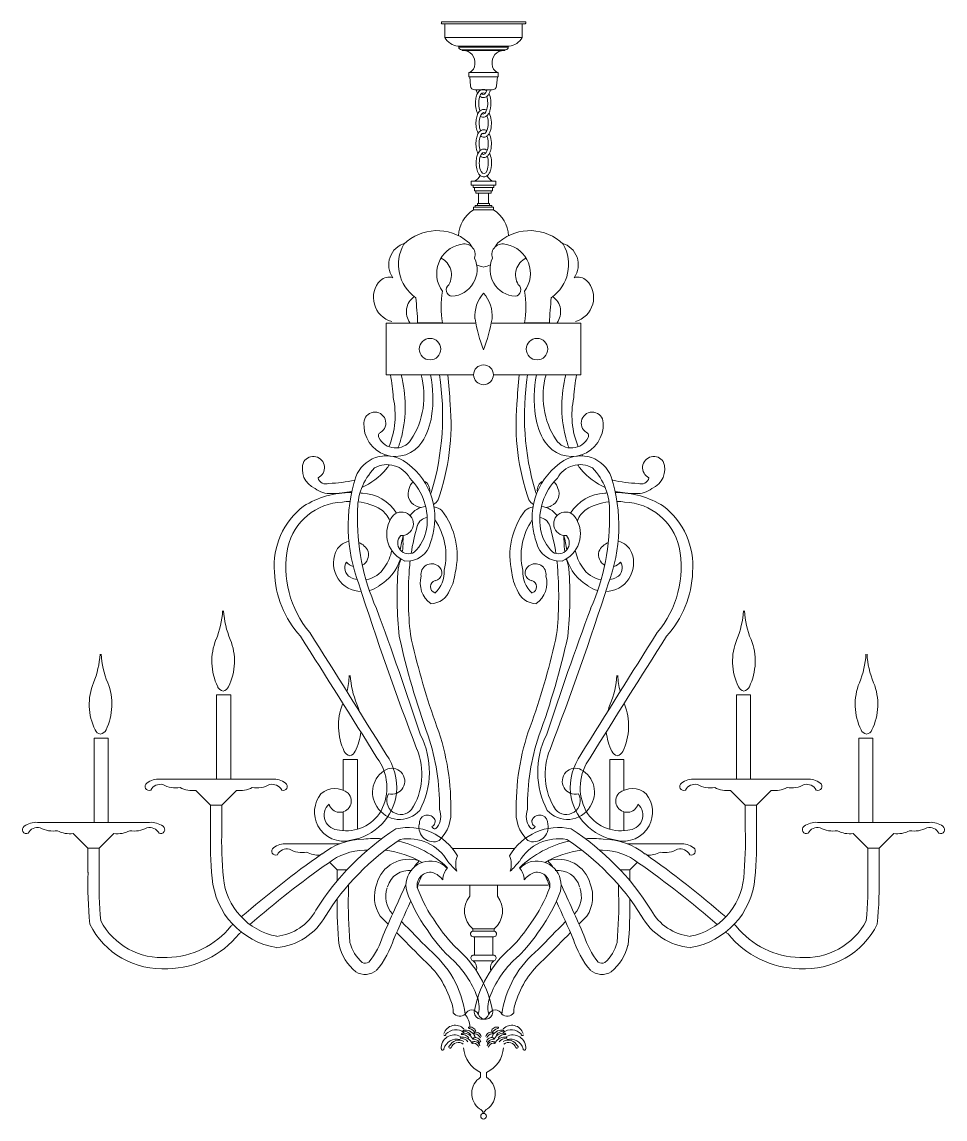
# Model space of a CAD drawing. Header units: millimetres. Extents: x -7623 to 1021, y -3585 to 1235.
# Drawn here: x -7623 to -5980, y -799 to 1153 of the extents above; entities that cross this region are included whole.
import ezdxf

# ---------------------------------------------------------------- set-up
doc = ezdxf.new("R2010")
doc.units = ezdxf.units.MM
doc.layers.add('Lighting', color=253, linetype='Continuous', lineweight=13)

# ---------------------------------------------------------------- blocks, each defined once
blk = doc.blocks.new('MahzenAvize')
at = {"color": 0}
for p, q in [((0, 0), (-7.51, 0)), ((0, 0), (7.51, 0)), ((-7.51, 0), (-7.51, -0.2)), ((0, -0.32), (-7.4, -0.32)), ((-6.89, -0.32), (-6.89, -2.77)), ((0, -0.32), (7.4, -0.32)), ((6.89, -0.32), (6.89, -2.77)), ((7.51, 0), (7.51, -0.2)), ((0, -2.77), (-6.89, -2.77)), ((0, -2.77), (6.89, -2.77)), ((0, -4.32), (-4.56, -4.32)), ((0, -4.48), (-4.4, -4.48)), ((0, -4.94), (-3.94, -4.94)), ((0, -5.1), (-3.78, -5.1)), ((0, -4.32), (4.56, -4.32)), ((0, -4.48), (4.4, -4.48)), ((0, -4.94), (3.94, -4.94)), ((0, -5.1), (3.78, -5.1)), ((0, -8.99), (-2.61, -8.99)), ((-2.61, -8.99), (-2.61, -9.77)), ((0, -8.99), (2.61, -8.99)), ((2.61, -8.99), (2.61, -9.77)), ((0, -9.77), (-2.61, -9.77)), ((-2.46, -9.77), (-2.32, -11.39)), ((0, -9.77), (2.61, -9.77)), ((2.46, -9.77), (2.32, -11.39)), ((0, -12.1), (-1.54, -12.1)), ((0, -12.1), (1.54, -12.1)), ((-2.19, -29.08), (2.18, -29.08)), ((-1.83, -29.08), (-1.83, -29.46)), ((1.61, -28.36), (-1.59, -28.36)), ((-1.83, -29.46), (1.61, -29.46)), ((-1.62, -29.46), (-1.62, -30.08)), ((-1.62, -30.08), (1.38, -30.08)), ((-1.38, -30.08), (-1.38, -30.45)), ((-1.38, -30.45), (1.38, -30.45)), ((-0.9, -30.45), (-0.9, -32.33)), ((0.9, -30.45), (0.9, -32.33)), ((-1.47, -32.98), (-1.77, -32.98)), ((-1.77, -32.98), (-1.77, -33.46)), ((-1.08, -32.65), (-1.47, -32.65)), ((-1.47, -32.65), (-1.47, -32.98)), ((-1.47, -32.98), (1.77, -32.98)), ((-0.9, -32.33), (-1.08, -32.33)), ((-1.08, -32.33), (-1.08, -32.65)), ((-1.08, -32.33), (1.08, -32.33)), ((-1.08, -32.65), (1.47, -32.65)), ((1.08, -32.33), (1.08, -32.65)), ((1.47, -32.65), (1.47, -32.98)), ((1.77, -32.98), (1.77, -33.46)), ((1.77, -33.46), (-1.77, -33.46)), ((-17.3, -53.59), (-17.3, -62.8)), ((-17.3, -53.59), (-1.38, -53.59)), ((-11.73, -53.56), (-7.3, -53.56)), ((17.3, -53.59), (1.38, -53.59)), ((11.73, -53.56), (7.3, -53.56)), ((17.3, -53.59), (17.3, -62.8)), ((-17.3, -62.8), (-1.76, -62.8)), ((17.3, -62.8), (1.76, -62.8)), ((-45, -119.77), (-47.5, -119.77)), ((-47.5, -119.77), (-47.5, -134.77)), ((-45, -119.77), (-45, -134.77)), ((45, -119.77), (47.5, -119.77)), ((45, -119.77), (45, -134.77)), ((47.5, -119.77), (47.5, -134.77)), ((-66.82, -127.45), (-69.32, -127.45)), ((-69.32, -127.45), (-69.32, -142.45)), ((-66.82, -127.45), (-66.82, -142.45)), ((66.82, -127.45), (69.32, -127.45)), ((66.82, -127.45), (66.82, -142.45)), ((69.32, -127.45), (69.32, -142.45)), ((-22.46, -131.28), (-24.96, -131.28)), ((-24.96, -131.28), (-24.96, -136.74)), ((-22.46, -131.28), (-22.46, -143.67)), ((22.46, -131.28), (24.96, -131.28)), ((22.46, -131.28), (22.46, -143.67)), ((24.96, -131.28), (24.96, -136.74)), ((-37.63, -134.77), (-57.54, -134.77)), ((37.63, -134.77), (57.54, -134.77)), ((-48.58, -139.39), (-51.21, -136.77)), ((-46.58, -139.39), (-43.96, -136.77)), ((46.58, -139.39), (43.96, -136.77)), ((48.58, -139.39), (51.21, -136.77)), ((-48.58, -143.72), (-48.58, -139.39)), ((-46.58, -139.39), (-48.58, -139.39)), ((-46.58, -143.72), (-46.58, -139.39)), ((-7.83, -139.93), (-7.82, -140.18)), ((7.83, -139.93), (7.82, -140.18)), ((46.58, -143.72), (46.58, -139.39)), ((46.58, -139.39), (48.58, -139.39)), ((48.58, -143.72), (48.58, -139.39)), ((-59.45, -142.45), (-79.37, -142.45)), ((-24.96, -140.58), (-24.96, -143.92)), ((24.96, -140.58), (24.96, -143.92)), ((59.45, -142.45), (79.37, -142.45)), ((-70.41, -147.07), (-73.03, -144.45)), ((-68.41, -147.07), (-65.79, -144.45)), ((68.41, -147.07), (65.79, -144.45)), ((70.41, -147.07), (73.03, -144.45)), ((-25.65, -146.28), (-35.01, -146.28)), ((25.65, -146.28), (35.01, -146.28)), ((-70.41, -151.39), (-70.41, -147.07)), ((-68.41, -147.07), (-70.41, -147.07)), ((-68.41, -151.39), (-68.41, -147.07)), ((-5.53, -147.1), (0, -147.1)), ((5.53, -147.1), (0, -147.1)), ((68.41, -151.39), (68.41, -147.07)), ((68.41, -147.07), (70.41, -147.07)), ((70.41, -151.39), (70.41, -147.07)), ((-26.05, -150.9), (-27.41, -149.54)), ((26.05, -150.9), (27.41, -149.54)), ((-26.05, -152.84), (-26.05, -150.9)), ((-24.33, -150.9), (-26.05, -150.9)), ((24.33, -150.9), (26.05, -150.9)), ((26.05, -152.84), (26.05, -150.9)), ((-24.05, -155.22), (-24.05, -153.57)), ((-11.42, -153.64), (0, -153.64)), ((-2.46, -155.59), (-2.46, -153.64)), ((11.42, -153.64), (0, -153.64)), ((2.46, -155.59), (2.46, -153.64)), ((24.05, -155.22), (24.05, -153.57)), ((1.89, -161.42), (-1.89, -161.42)), ((-1.89, -161.84), (-1.89, -161.42)), ((-1.89, -161.84), (1.89, -161.84)), ((1.89, -161.84), (1.89, -161.42)), ((-1.83, -162.82), (1.83, -162.82)), ((-1.63, -166.11), (-1.63, -162.82)), ((1.63, -166.11), (1.63, -162.82)), ((1.84, -167.1), (-1.84, -167.1)), ((-1.63, -166.11), (1.63, -166.11)), ((-0.52, -187.83), (-0.52, -186.96)), ((0.52, -187.83), (0.52, -186.96))]:
    blk.add_line(p, q, dxfattribs=at)
for points in [[(-1.59, -28.36), (-2.19, -28.36), (-2.19, -29.08)], [(1.83, -29.08), (1.83, -29.46), (1.61, -29.46), (1.61, -30.08), (1.38, -30.08), (1.38, -30.45)], [(1.61, -28.36), (2.2, -28.36), (2.2, -29.08)]]:
    blk.add_lwpolyline(points, dxfattribs=at)
for centre, radius in [((-9.52, -58.23), 1.91), ((9.52, -58.23), 1.91), ((0, -62.8), 1.76), ((0, -194.75), 0.501)]:
    blk.add_circle(centre, radius, dxfattribs=at)
for centre, radius, start, end in [((-7.4, -0.2), 0.117, 180, 270), ((7.4, -0.2), 0.117, 270, 0), ((-4.09, -1.09), 3.27, 210.9355, 261.6844), ((4.09, -1.09), 3.27, 278.3156, 329.0645), ((-4.56, -4.48), 0.156, 0, 90), ((-3.94, -4.48), 0.467, 180, 270), ((-3.94, -5.1), 0.156, 0, 90), ((-3.63, -7.2), 2.11, 351.6624, 90), ((3.63, -7.2), 2.11, 90, 188.3376), ((3.94, -5.1), 0.156, 90, 180), ((3.94, -4.48), 0.467, 270, 0), ((4.56, -4.48), 0.156, 90, 180), ((-3.19, -7.51), 1.65, 296.3675, 0), ((3.19, -7.51), 1.65, 180, 243.6325), ((-1.54, -11.32), 0.778, 185, 270), ((1.54, -11.32), 0.778, 270, 355), ((-3.07, -25.99), 2.8, 301.7971, 331.5487), ((3.08, -25.99), 2.8, 209.6854, 238.2029), ((1.11, -38.19), 5.55, 121.3503, 178.4898), ((-1.11, -38.19), 5.55, 1.5102, 58.6497), ((-8.25, -45.62), 8.48, 50.0011, 134.3325), ((8.25, -45.62), 8.48, 45.6675, 129.9989), ((-12.85, -43.22), 4.02, 106.3237, 215.0182), ((-7.91, -43.16), 7.23, 150.0806, 234.9104), ((-3.06, -44.78), 5.28, 101.2548, 216.4737), ((-3.42, -41.42), 1.93, 341.4978, 110.1934), ((-4.1, -40.89), 2.2, 22.8726, 53.5123), ((3.42, -41.42), 1.93, 69.8066, 198.5022), ((4.1, -40.89), 2.2, 126.4877, 157.1274), ((3.06, -44.78), 5.28, 323.5263, 78.7452), ((7.91, -43.16), 7.23, 305.0896, 29.9194), ((12.85, -43.22), 4.02, 324.9818, 73.6763), ((-9.03, -45.02), 3.33, 328.4077, 63.7654), ((-5.95, -44.04), 4.8, 273.8397, 24.7321), ((5.95, -44.04), 4.8, 155.2679, 266.1603), ((9.03, -45.02), 3.33, 116.2346, 211.5923), ((1.11, -38.19), 5.55, 245.099, 258.4512), ((-1.11, -38.19), 5.55, 281.5488, 294.901), ((-15.16, -49.07), 4.43, 136.1691, 254.4571), ((-16.85, -47.58), 2.17, 70.9129, 133.7451), ((-5.49, -47.68), 1.16, 127.6631, 262.8704), ((5.49, -47.68), 1.16, 277.1296, 52.3369), ((16.85, -47.58), 2.17, 46.2549, 109.0871), ((15.16, -49.07), 4.43, 285.5429, 43.8309), ((8.63, -50.74), 16.18, 169.9567, 190.0433), ((4.56, -52.32), 6.1, 138.3454, 184.8245), ((-4.56, -52.32), 6.1, 355.1755, 41.6546), ((-8.63, -50.74), 16.18, 349.9567, 10.0433), ((-10.4, -51.59), 3.33, 125.4665, 216.0079), ((-76.8, -56.24), 65.13, 2.3554, 6.3165), ((76.8, -56.24), 65.13, 173.6835, 177.6446), ((10.4, -51.59), 3.33, 323.9921, 54.5335), ((26.42, -48.12), 28.33, 189.5916, 201.193), ((-26.42, -48.12), 28.33, 338.807, 350.4084), ((-43.29, -68.18), 27.26, 2.7913, 11.389), ((-36.08, -68.44), 22.15, 346.188, 14.7521), ((-24.76, -66.63), 14.16, 326.719, 15.6807), ((-30.41, -66.97), 21.4, 351.4215, 11.2276), ((-54.53, -70.12), 47.25, 343.449, 8.9112), ((-163.01, -78.47), 157.43, 3.807, 5.7143), ((163.01, -78.47), 157.43, 174.2857, 176.193), ((54.53, -70.12), 47.25, 171.0888, 196.551), ((30.41, -66.97), 21.4, 168.7724, 188.5785), ((24.76, -66.63), 14.16, 164.3193, 213.281), ((36.08, -68.44), 22.15, 165.2479, 193.812), ((43.29, -68.18), 27.26, 168.611, 177.2087), ((-30.56, -69.97), 14.83, 337.5874, 12.1314), ((-46.73, -71.54), 40.95, 340.7657, 4.9278), ((46.73, -71.54), 40.95, 175.0722, 199.2343), ((30.56, -69.97), 14.83, 167.8686, 202.4126), ((-19.34, -71.39), 1.95, 301.1546, 177.9997), ((-21.05, -68.4), 11.94, 327.7379, 351.5431), ((21.05, -68.4), 11.94, 188.4569, 212.2621), ((19.34, -71.39), 1.95, 2.0003, 238.8454), ((-15.67, -71.7), 5.63, 176.2067, 326.8656), ((15.67, -71.7), 5.63, 213.1344, 3.7933), ((-18.05, -73.66), 0.66, 115.4737, 207.8527), ((-15.65, -72.51), 3.32, 205.9893, 325.3856), ((-30.63, -69.79), 16.54, 338.6626, 346.211), ((15.65, -72.51), 3.32, 214.6144, 334.0107), ((30.63, -69.79), 16.54, 193.789, 201.3374), ((18.05, -73.66), 0.66, 332.1473, 64.5263), ((-30.3, -79.32), 1.99, 295.3034, 147.7367), ((-17.32, -83), 5.78, 58.7298, 159.4277), ((-26.37, -71.9), 10.22, 328.5376, 329.9399), ((-20.7, -88.28), 12.05, 345.4585, 58.0164), ((20.7, -88.28), 12.05, 121.9836, 194.5415), ((17.32, -83), 5.78, 20.5723, 121.2702), ((26.37, -71.9), 10.22, 210.0601, 211.4624), ((30.3, -79.32), 1.99, 32.2633, 244.6966), ((-28.56, -79.62), 3.69, 158.2908, 247.6075), ((-11.75, -86.82), 10.67, 135.7559, 182.4023), ((-26.63, -71.73), 12.19, 294.0307, 319.6686), ((-17.17, -83.37), 4.58, 28.3139, 119.0397), ((-30.63, -69.79), 16.54, 323.5254, 326.9123), ((17.17, -83.37), 4.58, 60.9603, 151.6861), ((30.63, -69.79), 16.54, 213.0877, 216.4746), ((26.63, -71.73), 12.19, 220.3314, 245.9693), ((11.75, -86.82), 10.67, 357.5977, 44.2441), ((28.56, -79.62), 3.69, 292.3925, 21.7092), ((-28.06, -80.81), 1.42, 192.4999, 292.9066), ((-27.67, -63.18), 18.94, 270.4862, 284.3645), ((4.82, -89.72), 28.91, 162.3649, 200.874), ((-26.37, -71.9), 10.22, 289.4101, 289.8812), ((-11.41, -83.37), 1.85, 126.3946, 168.8047), ((-20.51, -88.69), 10.5, 351.4526, 45.4459), ((-11.41, -83.37), 1.85, 351.5881, 64.0908), ((11.41, -83.37), 1.85, 115.9092, 188.4119), ((20.51, -88.69), 10.5, 134.5541, 188.5474), ((11.41, -83.37), 1.85, 11.1953, 53.6054), ((-4.82, -89.72), 28.91, 339.126, 17.6351), ((26.37, -71.9), 10.22, 250.1188, 250.5899), ((27.67, -63.18), 18.94, 255.6355, 269.5138), ((28.06, -80.81), 1.42, 247.0934, 347.5001), ((-23.54, -99.73), 15.98, 89.7315, 122.1238), ((-27.51, -80.14), 3.79, 229.5574, 276.6718), ((-26.63, -71.73), 12.19, 267.94, 285.3285), ((-23.54, -99.73), 15.98, 82.9137, 84.4618), ((-21.92, -91.49), 7.63, 32.3492, 87.3156), ((-11.09, -83.98), 2.35, 155.7912, 246.0897), ((-10.35, -83.44), 1.12, 326.6066, 353.1011), ((10.35, -83.44), 1.12, 186.8989, 213.3934), ((11.09, -83.98), 2.35, 293.9103, 24.2088), ((21.92, -91.49), 7.63, 92.6844, 147.6508), ((23.54, -99.73), 15.98, 95.5382, 97.0863), ((26.63, -71.73), 12.19, 254.6715, 272.06), ((23.54, -99.73), 15.98, 57.8762, 90.2685), ((27.51, -80.14), 3.79, 263.3282, 310.4426), ((-24.68, -95.84), 10.4, 92.4028, 166.8861), ((-23.51, -95.7), 10.38, 91.3329, 98.9055), ((-23.51, -95.7), 10.38, 59.6341, 83.4688), ((-10.65, -83.43), 3.04, 305.3096, 328.2126), ((10.65, -83.43), 3.04, 211.7874, 234.6904), ((23.51, -95.7), 10.38, 96.5312, 120.3659), ((23.51, -95.7), 10.38, 81.0945, 88.6671), ((24.68, -95.84), 10.4, 13.1139, 87.5972), ((-23.88, -96.81), 13.38, 127.5202, 184.7396), ((16.58, -88.54), 39.01, 178.1242, 203.9586), ((-21.38, -90.8), 5.12, 23.35, 52.3917), ((-14.59, -89.32), 2.1, 265.5272, 154.0037), ((-9.79, -90.27), 4.08, 97.2057, 143.7082), ((-10.65, -83.43), 3.04, 242.7204, 260.304), ((-9.79, -90.27), 4.08, 54.4494, 76.1691), ((-17.88, -94.98), 13.19, 346.6799, 37.5295), ((17.88, -94.98), 13.19, 142.4705, 193.3201), ((9.79, -90.27), 4.08, 103.8309, 125.5506), ((9.79, -90.27), 4.08, 36.2918, 82.7943), ((10.65, -83.43), 3.04, 279.696, 297.2796), ((14.59, -89.32), 2.1, 25.9963, 274.4728), ((21.38, -90.8), 5.12, 127.6083, 156.65), ((-16.58, -88.54), 39.01, 336.0414, 1.8758), ((23.88, -96.81), 13.38, 355.2604, 52.4798), ((-12.02, -91.11), 5.22, 148.6906, 247.7159), ((24.12, -100.24), 37.43, 163.5864, 171.3474), ((-9.79, -90.27), 2.08, 96.3344, 163.1944), ((-17.88, -94.98), 11.19, 346.6799, 34.5143), ((17.88, -94.98), 11.19, 145.4857, 193.3201), ((9.79, -90.27), 2.08, 16.8056, 83.6656), ((-24.12, -100.24), 37.43, 8.6526, 16.4136), ((12.02, -91.11), 5.22, 292.2841, 31.3094), ((-13.34, -92.73), 1.93, 136.7948, 301.5208), ((24.12, -100.24), 39.43, 167.035, 170.8792), ((-21.92, -91.49), 7.63, 353.2332, 0.7515), ((-17.49, -88.98), 7.47, 313.6538, 350.2375), ((-15.92, -89.89), 7.02, 337.0158, 348.4107), ((15.92, -89.89), 7.02, 191.5893, 202.9842), ((17.49, -88.98), 7.47, 189.7625, 226.3462), ((13.34, -92.73), 1.93, 238.4792, 43.2052), ((21.92, -91.49), 7.63, 179.2485, 186.7668), ((-24.12, -100.24), 39.43, 9.1208, 12.965), ((-17.22, -97.08), 17.95, 168.4176, 220.3096), ((-23.41, -95.58), 3.17, 99.8585, 158.6552), ((-23.41, -95.58), 3.17, 25.1598, 67.8313), ((-23.15, -92.8), 8.82, 350.1262, 2.6203), ((-13.54, -91.79), 4.17, 263.6788, 348.2976), ((13.54, -91.79), 4.17, 191.7024, 276.3212), ((23.15, -92.8), 8.82, 177.3797, 189.8738), ((23.41, -95.58), 3.17, 112.1687, 154.8402), ((23.41, -95.58), 3.17, 21.3448, 80.1415), ((17.22, -97.08), 17.95, 319.6904, 11.5824), ((-21.65, -96.3), 5.07, 158.3456, 268.8625), ((-22.65, -94.8), 2.18, 299.5526, 15.1498), ((-23.15, -92.8), 8.82, 300.6557, 341.897), ((-23.61, -92.69), 7.4, 324.1666, 349.4791), ((9.14, -102.81), 24.95, 163.1209, 167.3614), ((-9.14, -102.81), 24.95, 12.6386, 16.8791), ((23.15, -92.8), 8.82, 198.103, 239.3443), ((23.61, -92.69), 7.4, 190.5209, 215.8334), ((22.65, -94.8), 2.18, 164.8502, 240.4474), ((21.65, -96.3), 5.07, 271.1375, 21.6544), ((-22.82, -97.18), 1.88, 145.7076, 242.2896), ((-22.65, -94.8), 2.18, 217.361, 255.889), ((-21.64, -94.64), 4.68, 278.7519, 329.4461), ((50.44, -102.2), 65.82, 175.7692, 186.2388), ((50.44, -102.2), 63.82, 175.7689, 186.1451), ((24.12, -100.24), 37.43, 173.3822, 175.7871), ((-9.23, -98.34), 1.91, 53.0232, 188.4063), ((-11.87, -97.93), 4.89, 310.7457, 4.3691), ((-8.84, -98.03), 1.43, 279.3411, 57.7741), ((11.87, -97.93), 4.89, 175.6309, 229.2543), ((8.84, -98.03), 1.43, 122.2259, 260.6589), ((9.23, -98.34), 1.91, 351.5937, 126.9768), ((-50.44, -102.2), 63.82, 353.8549, 4.2311), ((-24.12, -100.24), 37.43, 4.2129, 6.6178), ((-50.44, -102.2), 65.82, 353.7612, 4.2308), ((21.64, -94.64), 4.68, 210.5539, 261.2481), ((22.65, -94.8), 2.18, 284.111, 322.639), ((22.82, -97.18), 1.88, 297.7104, 34.2924), ((-19.25, -97.27), 17.98, 182.0517, 222.1595), ((-21.64, -94.64), 4.68, 244.0281, 259.8428), ((-6.67, -99.82), 4.6, 164.8386, 233.7711), ((-8.27, -100.54), 1.16, 107.1483, 249.4794), ((-13.39, -97.15), 8.39, 332.0801, 354.0617), ((13.39, -97.15), 8.39, 185.9383, 207.9199), ((8.27, -100.54), 1.16, 290.5206, 72.8517), ((6.67, -99.82), 4.6, 306.2289, 15.1614), ((21.64, -94.64), 4.68, 280.1572, 295.9719), ((19.25, -97.27), 17.98, 317.8405, 357.9483), ((553.65, 85.72), 605.06, 197.87799, 200.83382), ((-21.65, -96.3), 5.07, 285.1524, 306.2505), ((-9.48, -99.82), 3.72, 271.2957, 340.1671), ((9.48, -99.82), 3.72, 199.8329, 268.7043), ((-553.65, 85.72), 605.06, 339.16618, 342.12201), ((21.65, -96.3), 5.07, 233.7495, 254.8476), ((-61.89, -103.94), 15.48, 337.2884, 356.7454), ((-30.8, -103.94), 15.48, 183.2546, 202.7116), ((-617.55, -326.12), 638.23, 18.18597, 20.32974), ((617.55, -326.12), 638.23, 159.67026, 161.81403), ((30.8, -103.94), 15.48, 337.2884, 356.7454), ((61.89, -103.94), 15.48, 183.2546, 202.7116), ((-2530.17, -1689.32), 2957.14, 31.81495, 32.31093), ((114.43, -81.29), 130.43, 192.2794, 199.3492), ((-114.43, -81.29), 130.43, 340.6508, 347.7206), ((2530.17, -1689.32), 2957.14, 147.68907, 148.18505), ((-37.97, -113.77), 10.39, 158.2239, 205.8746), ((-54.72, -113.77), 10.39, 334.1254, 21.7761), ((-2534.67, -1699.22), 2964.49, 31.93892, 32.43274), ((114.43, -81.29), 132.43, 192.2332, 200.206), ((-114.43, -81.29), 132.43, 339.794, 347.7668), ((2534.67, -1699.22), 2964.49, 147.56726, 148.06108), ((54.72, -113.77), 10.39, 158.2239, 205.8746), ((37.97, -113.77), 10.39, 334.1254, 21.7761), ((-83.71, -111.62), 15.48, 337.2884, 356.7454), ((-52.62, -111.62), 15.48, 183.2546, 202.7116), ((52.62, -111.62), 15.48, 337.2884, 356.7454), ((83.71, -111.62), 15.48, 183.2546, 202.7116), ((-39.35, -115.45), 15.48, 346.1854, 356.7454), ((-8.26, -115.45), 15.48, 183.2546, 202.7116), ((8.26, -115.45), 15.48, 337.2884, 356.7454), ((39.35, -115.45), 15.48, 183.2546, 193.8146), ((-59.79, -121.45), 10.39, 158.2239, 205.8746), ((-76.54, -121.45), 10.39, 334.1254, 21.7761), ((-46.07, -117.73), 1.38, 204.7711, 258.3086), ((-46.6, -117.76), 1.34, 280.9861, 335.9342), ((46.6, -117.76), 1.34, 204.0658, 259.0139), ((46.07, -117.73), 1.38, 281.6914, 335.2289), ((76.54, -121.45), 10.39, 158.2239, 205.8746), ((59.79, -121.45), 10.39, 334.1254, 21.7761), ((-15.43, -125.28), 10.39, 158.2239, 205.8746), ((-39.35, -115.45), 15.48, 337.2884, 337.8139), ((-32.18, -125.28), 10.39, 14.6533, 21.7761), ((32.18, -125.28), 10.39, 158.2239, 165.3467), ((15.43, -125.28), 10.39, 334.1254, 21.7761), ((39.35, -115.45), 15.48, 202.1861, 202.7116), ((-47.41, -139.51), 41.58, 359.397, 21.15), ((47.41, -139.51), 41.58, 158.85, 180.603), ((-67.89, -125.41), 1.38, 204.7711, 258.3086), ((-68.42, -125.43), 1.34, 280.9861, 335.9342), ((-32.18, -125.28), 10.39, 334.1254, 354.0622), ((32.18, -125.28), 10.39, 185.9378, 205.8746), ((68.42, -125.43), 1.34, 204.0658, 259.0139), ((67.89, -125.41), 1.38, 281.6914, 335.2289), ((-24.21, -133.47), 14.57, 331.9412, 26.6663), ((-47.41, -139.51), 39.58, 359.397, 18.3742), ((47.41, -139.51), 39.58, 161.6258, 180.603), ((24.21, -133.47), 14.57, 153.3337, 208.0588), ((-23.53, -129.24), 1.38, 204.7711, 258.3086), ((-24.06, -129.26), 1.34, 280.9861, 335.9342), ((-25.67, -136.29), 10.23, 354.7271, 35.2599), ((-22.64, -133.89), 11.67, 327.3959, 22.2448), ((22.64, -133.89), 11.67, 157.7552, 212.6041), ((25.67, -136.29), 10.23, 144.7401, 185.2729), ((24.06, -129.26), 1.34, 204.0658, 259.0139), ((23.53, -129.24), 1.38, 281.6914, 335.2289), ((-26.09, -136.27), 8.88, 332.2192, 36.6668), ((26.09, -136.27), 8.88, 143.3332, 207.7808), ((-15.16, -137.09), 4.59, 119.2771, 213.5446), ((-16.33, -135.13), 2.31, 255.4979, 117.7056), ((16.33, -135.13), 2.31, 62.2944, 284.5021), ((15.16, -137.09), 4.59, 326.4554, 60.7229), ((-59.53, -136.06), 0.715, 125.4708, 294.0598), ((-57.78, -138.39), 3.63, 86.2193, 126.5346), ((-57.52, -137.61), 1.93, 76.8532, 152.4227), ((-54.78, -131.53), 4.79, 241.2307, 279.2205), ((-51.8, -132.1), 4.71, 241.9139, 277.2139), ((-43.37, -132.1), 4.71, 262.7861, 298.0861), ((-40.39, -131.53), 4.79, 260.7795, 298.7693), ((-37.64, -137.61), 1.93, 27.5773, 103.1468), ((-37.39, -138.39), 3.63, 53.4654, 93.7807), ((-35.64, -136.06), 0.715, 245.9402, 54.5292), ((-26.45, -140.21), 3.77, 50.9251, 131.3419), ((26.45, -140.21), 3.77, 48.6581, 129.0749), ((35.64, -136.06), 0.715, 125.4708, 294.0598), ((37.39, -138.39), 3.63, 86.2193, 126.5346), ((37.64, -137.61), 1.93, 76.8532, 152.4227), ((40.39, -131.53), 4.79, 241.2307, 279.2205), ((43.37, -132.1), 4.71, 241.9139, 277.2139), ((51.8, -132.1), 4.71, 262.7861, 298.0861), ((54.78, -131.53), 4.79, 260.7795, 298.7693), ((57.52, -137.61), 1.93, 27.5773, 103.1468), ((57.78, -138.39), 3.63, 53.4654, 93.7807), ((59.53, -136.06), 0.715, 245.9402, 54.5292), ((-24.86, -140.62), 5.22, 141.4988, 207.841), ((-25.56, -138.65), 2.02, 195.9205, 42.8311), ((-25.05, -136.1), 9.63, 278.7128, 353.2499), ((-14.72, -138.56), 2.49, 151.5291, 319.7542), ((14.72, -138.56), 2.49, 220.2458, 28.4709), ((25.05, -136.1), 9.63, 186.7501, 261.2872), ((25.56, -138.65), 2.02, 137.1689, 344.0795), ((24.86, -140.62), 5.22, 332.159, 38.5012), ((-25.68, -141.16), 2.67, 132.7991, 270.424), ((-24.42, -136.76), 7.19, 260.0414, 329.4256), ((-14.92, -137.24), 4.71, 210.4509, 319.1688), ((-11, -141.35), 3.39, 324.2546, 20.1952), ((-12.71, -140.74), 6.92, 314.3617, 6.5828), ((12.71, -140.74), 6.92, 173.4172, 225.6383), ((11, -141.35), 3.39, 159.8048, 215.7454), ((14.92, -137.24), 4.71, 220.8312, 329.5491), ((24.42, -136.76), 7.19, 210.5744, 279.9586), ((25.68, -141.16), 2.67, 269.576, 47.2009), ((-79.6, -146.07), 3.63, 86.2193, 126.5346), ((-59.21, -146.07), 3.63, 53.4654, 93.7807), ((-9.98, -142.6), 1.45, 35.661, 186.1561), ((-9.56, -142.32), 0.951, 293.8101, 36.806), ((9.56, -142.32), 0.951, 143.194, 246.1899), ((9.98, -142.6), 1.45, 353.8439, 144.339), ((59.21, -146.07), 3.63, 86.2193, 126.5346), ((79.6, -146.07), 3.63, 53.4654, 93.7807), ((-81.35, -143.74), 0.715, 125.4708, 294.0598), ((-79.35, -145.28), 1.93, 76.8532, 152.4227), ((-76.6, -139.21), 4.79, 241.2307, 279.2205), ((-73.62, -139.78), 4.71, 241.9139, 277.2139), ((-65.19, -139.78), 4.71, 262.7861, 298.0861), ((-62.21, -139.21), 4.79, 260.7795, 298.7693), ((-59.47, -145.28), 1.93, 27.5773, 103.1468), ((-57.46, -143.74), 0.715, 245.9402, 54.5292), ((24.35, -145.76), 72.96, 178.3527, 185.2057), ((24.35, -145.76), 70.96, 178.3527, 185.2912), ((9.53, -182.59), 46.37, 122.7869, 148.0749), ((-24.91, -140.6), 5.19, 208.3474, 284.7245), ((-13.39, -153.48), 10.12, 30.2265, 102.5497), ((-8.9, -143.31), 2.6, 167.62, 293.2566), ((-8.69, -143.09), 0.502, 191.7321, 330.941), ((13.39, -153.48), 10.12, 77.4503, 149.7735), ((8.9, -143.31), 2.6, 246.7434, 12.38), ((8.69, -143.09), 0.502, 209.059, 348.2679), ((-9.53, -182.59), 46.37, 31.9251, 57.2131), ((24.91, -140.6), 5.19, 255.2755, 331.6526), ((-24.35, -145.76), 70.96, 354.7088, 1.6473), ((-24.35, -145.76), 72.96, 354.7943, 1.6473), ((57.46, -143.74), 0.715, 125.4708, 294.0598), ((59.47, -145.28), 1.93, 76.8532, 152.4227), ((62.21, -139.21), 4.79, 241.2307, 279.2205), ((65.19, -139.78), 4.71, 241.9139, 277.2139), ((73.62, -139.78), 4.71, 262.7861, 298.0861), ((76.6, -139.21), 4.79, 260.7795, 298.7693), ((79.35, -145.28), 1.93, 27.5773, 103.1468), ((81.35, -143.74), 0.715, 245.9402, 54.5292), ((-35.24, -149.9), 3.63, 86.2193, 126.5346), ((-21.08, -157.92), 12.5, 91.1189, 128.125), ((9.53, -182.59), 44.37, 123.2692, 148.0749), ((-19.35, -164.01), 18.69, 86.2153, 96.0623), ((-19.35, -164.01), 18.69, 46.1841, 77.3039), ((-13.39, -153.48), 8.12, 30.2265, 100.1357), ((13.39, -153.48), 8.12, 79.8643, 149.7735), ((19.35, -164.01), 18.69, 102.6961, 133.8159), ((-9.53, -182.59), 44.37, 31.9251, 56.7308), ((19.35, -164.01), 18.69, 83.9377, 93.7847), ((21.08, -157.92), 12.5, 51.875, 88.8811), ((35.24, -149.9), 3.63, 53.4654, 93.7807), ((73.14, -292.96), 177.15, 125.1321, 131.0154), ((-36.99, -147.57), 0.715, 125.4708, 294.0598), ((-34.99, -149.11), 1.93, 76.8532, 152.4227), ((-32.24, -143.04), 4.79, 241.2307, 279.2205), ((-29.26, -143.61), 4.71, 241.9139, 271.6209), ((-21.08, -157.92), 10.5, 90.6551, 128.3984), ((-19.35, -164.01), 16.69, 94.411, 96.3632), ((-19.35, -164.01), 16.69, 59.7625, 83.7209), ((-0.77, -149.91), 4.17, 158.4822, 197.3601), ((0.77, -149.91), 4.17, 342.6399, 21.5178), ((19.35, -164.01), 16.69, 96.2791, 120.2375), ((19.35, -164.01), 16.69, 83.6368, 85.589), ((21.08, -157.92), 10.5, 51.6016, 89.3449), ((-73.14, -292.96), 177.15, 48.9846, 54.8679), ((29.26, -143.61), 4.71, 268.3791, 298.0861), ((32.24, -143.04), 4.79, 260.7795, 298.7693), ((34.99, -149.11), 1.93, 27.5773, 103.1468), ((36.99, -147.57), 0.715, 245.9402, 54.5292), ((73.14, -292.96), 175.15, 125.1144, 130.9285), ((-13.29, -154.93), 5.92, 71.9224, 164.8882), ((-9.49, -153.65), 4.32, 78.3545, 194.1071), ((-4.95, -155.48), 8.97, 136.4554, 145.7213), ((-9.47, -153.38), 4.05, 42.8444, 77.8917), ((16.42, -130), 29.93, 220.4002, 224.9962), ((-16.42, -130), 29.93, 315.0038, 319.5998), ((9.47, -153.38), 4.05, 102.1083, 137.1556), ((9.49, -153.65), 4.32, 345.8929, 101.6455), ((13.29, -154.93), 5.92, 15.1118, 108.0776), ((4.95, -155.48), 8.97, 34.2787, 43.5446), ((-73.14, -292.96), 175.15, 49.0715, 54.8856), ((2.53, -153.43), 72.96, 178.3527, 185.5957), ((2.53, -153.43), 70.96, 178.3527, 185.2912), ((-13.29, -154.93), 3.92, 82.06, 164.8882), ((-9.49, -153.65), 2.32, 78.3545, 194.1071), ((-4.95, -155.48), 6.97, 147.942, 168.2336), ((-10.41, -155.15), 4.01, 37.7693, 69.9589), ((-3.92, -152.72), 3.32, 138.5019, 179.7013), ((3.92, -152.72), 3.32, 0.2987, 41.4981), ((10.41, -155.15), 4.01, 110.0411, 142.2307), ((9.49, -153.65), 2.32, 345.8929, 101.6455), ((4.95, -155.48), 6.97, 11.7664, 32.058), ((13.29, -154.93), 3.92, 15.1118, 97.94), ((-2.53, -153.43), 70.96, 354.7088, 1.6473), ((-2.53, -153.43), 72.96, 354.4043, 1.6473), ((-34.6, -151.17), 13.76, 185.0158, 260.535), ((-34.6, -151.17), 11.76, 185.4994, 259.3104), ((-12.94, -155.67), 6.48, 159.3419, 212.4224), ((727.53, -492.49), 815.16, 155.42715, 156.12325), ((-12.94, -155.67), 4.48, 159.3419, 223.5364), ((11.37, -145.75), 24.6, 199.6711, 216.5036), ((-11.37, -145.75), 24.6, 323.4964, 340.3289), ((-727.53, -492.49), 815.16, 23.87675, 24.57285), ((12.94, -155.67), 4.48, 316.4636, 20.6581), ((12.94, -155.67), 6.48, 327.5776, 20.6581), ((34.6, -151.17), 11.76, 280.6896, 354.5006), ((34.6, -151.17), 13.76, 279.465, 354.9842), ((46.89, -157.26), 72.96, 179.0789, 185.5957), ((46.89, -157.26), 70.96, 178.3527, 185.2912), ((11.37, -145.75), 26.6, 199.6711, 216.3488), ((0.78, -158.21), 4.17, 140.9997, 230.2283), ((-0.78, -158.21), 4.17, 309.7717, 39.0003), ((-11.37, -145.75), 26.6, 323.6512, 340.3289), ((-46.89, -157.26), 70.96, 354.7088, 1.6473), ((-46.89, -157.26), 72.96, 354.4043, 0.9211), ((-37.77, -153.76), 9.03, 276.2547, 331.514), ((727.53, -492.49), 813.16, 155.59598, 156.12325), ((-727.53, -492.49), 813.16, 23.87675, 24.40402), ((37.77, -153.76), 9.03, 208.486, 263.7453), ((-57.23, -154.19), 12.34, 207.9496, 274.3332), ((-37.77, -153.76), 11.03, 274.693, 331.514), ((-313.38, -458.27), 420.1, 45.1274, 45.4), ((313.38, -458.27), 420.1, 134.6, 134.8726), ((37.77, -153.76), 11.03, 208.486, 265.307), ((57.23, -154.19), 12.34, 265.6668, 332.0504), ((-57.23, -154.19), 14.34, 206.3022, 274.1091), ((-56.6, -151.57), 14.93, 271.1403, 321.1813), ((73.14, -292.96), 177.15, 131.6627, 131.8152), ((73.14, -292.96), 175.15, 131.5957, 131.7635), ((-313.38, -458.27), 422.1, 44.0021, 44.94), ((12.62, -147.05), 26.9, 212.5424, 225.7921), ((12.62, -147.05), 24.9, 212.3894, 225.659), ((-1.83, -162.33), 0.492, 96.9106, 270), ((1.83, -162.33), 0.492, 270, 83.0894), ((-12.62, -147.05), 24.9, 314.341, 327.6106), ((-12.62, -147.05), 26.9, 314.2079, 327.4576), ((313.38, -458.27), 422.1, 135.06, 135.9979), ((-73.14, -292.96), 175.15, 48.2365, 48.4043), ((-73.14, -292.96), 177.15, 48.1848, 48.3373), ((56.6, -151.57), 14.93, 218.8187, 268.8597), ((57.23, -154.19), 14.34, 265.8909, 333.6978), ((-56.6, -151.57), 16.93, 271.3278, 320.6079), ((-16.96, -162.11), 7.02, 193.9603, 228.7176), ((-30.82, -158.73), 13.49, 320.4938, 343.6447), ((-30.82, -158.73), 15.49, 319.5369, 343.6447), ((-313.38, -458.27), 420.1, 43.9852, 44.8352), ((313.38, -458.27), 420.1, 135.1648, 136.0148), ((30.82, -158.73), 15.49, 196.3553, 220.4631), ((30.82, -158.73), 13.49, 196.3553, 219.5062), ((16.96, -162.11), 7.02, 311.2824, 346.0397), ((56.6, -151.57), 16.93, 219.3921, 268.6722), ((-16.96, -162.11), 9.02, 193.9603, 230.2107), ((-21.18, -179.09), 18.1, 7.9343, 50.8911), ((-17.58, -179.62), 19.54, 9.9171, 49.0793), ((17.58, -179.62), 19.54, 130.9207, 170.0829), ((21.18, -179.09), 18.1, 129.1089, 172.0657), ((16.96, -162.11), 9.02, 309.7893, 346.0397), ((-21.07, -166.26), 1.25, 245.0019, 301.977), ((-21.18, -179.09), 16.1, 18.8095, 51.3076), ((-17.58, -179.62), 17.54, 21.954, 49.2654), ((-1.74, -166.6), 0.506, 76.7543, 259.4485), ((-2.73, -168.32), 1.51, 338.8105, 53.9952), ((2.73, -168.32), 1.51, 126.0048, 201.1895), ((17.58, -179.62), 17.54, 130.7346, 158.046), ((1.74, -166.6), 0.506, 280.5515, 103.2457), ((21.18, -179.09), 16.1, 128.6924, 161.1905), ((21.07, -166.26), 1.25, 238.023, 294.9981), ((-21.07, -166.26), 3.25, 239.0882, 308.8643), ((21.07, -166.26), 3.25, 231.1357, 300.9118), ((-5.85, -175.32), 5.07, 345.3712, 26.4863), ((5.85, -175.32), 5.07, 153.5137, 194.6288), ((-11.2, -176.39), 5.82, 0.2194, 25.3435), ((11.2, -176.39), 5.82, 154.6565, 179.7806), ((-4.21, -175.45), 1.48, 217.9164, 310.0409), ((-6.05, -178.98), 3.63, 1.8048, 40.5662), ((-2.1, -177.08), 1.25, 22.5591, 156.7492), ((-0.32, -176.16), 1.34, 183.9704, 340.8632), ((0.32, -176.16), 1.34, 199.1368, 356.0296), ((2.1, -177.08), 1.25, 23.2508, 157.4409), ((4.21, -175.45), 1.48, 229.9591, 322.0836), ((-5.03, -180.69), 2.13, 44.4662, 161.8271), ((-4.93, -181.84), 2.46, 54.5939, 135.3371), ((-3.41, -179.65), 0.253, 73.7798, 171.6463), ((-3.56, -181.17), 1.56, 34.8278, 93.6185), ((-3.24, -181.26), 1.85, 20.7804, 93.2166), ((-2.51, -178.99), 0.178, 153.2578, 285.3691), ((-2.38, -179.89), 1.02, 14.0669, 106.4855), ((-2.76, -180.47), 1.34, 25.3905, 77.3377), ((2.38, -179.89), 1.02, 73.5145, 165.9331), ((3.24, -181.26), 1.85, 86.7834, 159.2196), ((2.76, -180.47), 1.34, 102.6623, 154.6095), ((3.56, -181.17), 1.56, 86.3815, 145.1722), ((2.51, -178.99), 0.178, 254.6309, 26.7422), ((3.41, -179.65), 0.253, 8.3537, 106.2202), ((5.03, -180.69), 2.13, 18.1729, 135.5338), ((4.93, -181.84), 2.46, 44.6629, 125.4061), ((-5.22, -182.58), 2.3, 60.9932, 184.9008), ((-6.89, -180.17), 0.218, 201.1907, 15.6499), ((-4.77, -183.43), 2.39, 75.0524, 163.0152), ((-4.39, -183.05), 1.84, 60.7115, 153.5673), ((-3.91, -180.91), 0.253, 73.7798, 171.6463), ((-4.07, -182.43), 1.56, 34.8278, 93.6185), ((-3.73, -180.23), 0.253, 73.7798, 171.6463), ((-3.88, -181.74), 1.56, 34.8278, 93.6185), ((-3.74, -182.52), 1.85, 20.7804, 93.2166), ((-3.56, -181.83), 1.85, 20.7804, 93.2166), ((-1.78, -181.55), 0.178, 153.2578, 285.3691), ((-1.65, -182.46), 1.02, 14.0669, 106.4855), ((-1.62, -180.87), 0.178, 153.2578, 285.3691), ((-1.49, -181.77), 1.02, 14.0669, 106.4855), ((-1.53, -179.9), 0.178, 153.2578, 285.3691), ((-1.4, -180.8), 1.02, 14.0669, 106.4855), ((-1.87, -182.35), 1.34, 25.3905, 77.3377), ((-1.77, -181.38), 1.34, 25.3905, 77.3377), ((1.4, -180.8), 1.02, 73.5145, 165.9331), ((1.49, -181.77), 1.02, 73.5145, 165.9331), ((1.77, -181.38), 1.34, 102.6623, 154.6095), ((1.87, -182.35), 1.34, 102.6623, 154.6095), ((1.65, -182.46), 1.02, 73.5145, 165.9331), ((1.53, -179.9), 0.178, 254.6309, 26.7422), ((1.62, -180.87), 0.178, 254.6309, 26.7422), ((1.78, -181.55), 0.178, 254.6309, 26.7422), ((3.56, -181.83), 1.85, 86.7834, 159.2196), ((3.74, -182.52), 1.85, 86.7834, 159.2196), ((3.88, -181.74), 1.56, 86.3815, 145.1722), ((4.07, -182.43), 1.56, 86.3815, 145.1722), ((4.39, -183.05), 1.84, 26.4327, 119.2885), ((3.73, -180.23), 0.253, 8.3537, 106.2202), ((3.91, -180.91), 0.253, 8.3537, 106.2202), ((5.22, -182.58), 2.3, 355.0992, 119.0068), ((4.77, -183.43), 2.39, 16.9848, 104.9476), ((6.89, -180.17), 0.218, 164.3501, 338.8093), ((-7.27, -182.78), 0.232, 179.637, 11.7745), ((-5.96, -182.44), 0.226, 110.0094, 331.2418), ((-4.44, -183.04), 1.41, 53.3827, 159.7651), ((1.65, -182.22), 5.21, 183.6509, 245.4119), ((-2.03, -183.03), 1.34, 25.3905, 77.3377), ((-1.65, -182.22), 5.21, 294.5881, 356.3491), ((2.03, -183.03), 1.34, 102.6623, 154.6095), ((4.44, -183.04), 1.41, 20.2349, 126.6173), ((5.96, -182.44), 0.226, 208.7582, 69.9906), ((7.27, -182.78), 0.232, 168.2255, 0.363), ((1.29, -190.69), 3.39, 122.3073, 234.2131), ((-1.29, -190.69), 3.39, 305.7869, 57.6927), ((-1.09, -194.4), 1.04, 8.3529, 67.4446), ((1.09, -194.4), 1.04, 112.5554, 171.6471)]:
    blk.add_arc(centre, radius, start, end, dxfattribs=at)
for centre, start_param, end_param in [((-0.06, -14.49), 5.855023, 8.638515), ((-0.02, -11), 8.470996, 8.548206), ((-0.02, -11), 2.713431, 4.095374), ((-0.06, -14.49), 2.848246, 5.406493), ((0.03, -18.04), 5.989838, 8.641961), ((0.03, -18.04), 2.846993, 5.497074), ((0.03, -21.67), 5.989838, 8.548206), ((0.03, -21.67), 2.713431, 5.497074), ((0.05, -25.11), 5.855023, 11.689678)]:
    blk.add_ellipse(centre, major_axis=(0, 1.9), ratio=0.423502, start_param=start_param, end_param=end_param, dxfattribs=at)
for points, knots in [([(0.58, -12.26), (0.51, -12.21), (0.44, -12.16), (0.23, -12.06), (0.09, -12.02), (-0.06, -12.02), (-0.23, -12.02), (-0.38, -12.06), (-0.65, -12.21), (-0.76, -12.31), (-0.94, -12.51), (-1.01, -12.63), (-1.14, -12.87), (-1.19, -13.01), (-1.33, -13.42), (-1.39, -13.73), (-1.45, -14.44), (-1.44, -14.84), (-1.33, -15.61), (-1.22, -15.96), (-1.05, -16.29), (-1.03, -16.32), (-1.01, -16.35)], [5.941226, 5.941226, 5.941226, 5.941226, 6.07993, 6.07993, 6.283185, 6.283185, 6.283185, 6.510165, 6.510165, 6.737144, 6.737144, 6.964123, 6.964123, 7.191102, 7.191102, 7.645061, 7.645061, 8.202447, 8.202447, 8.759834, 8.759834, 8.818563, 8.818563, 8.818563, 8.818563]), ([(-0.66, -13.23), (-0.6, -13.28), (-0.54, -13.32), (-0.37, -13.41), (-0.24, -13.45), (-0.02, -13.48), (0.08, -13.47), (0.4, -13.4), (0.57, -13.29), (0.84, -13.02), (0.94, -12.86), (1.11, -12.52), (1.17, -12.33), (1.23, -12.12), (1.23, -12.11), (1.23, -12.1)], [2.799733, 2.799733, 2.799733, 2.799733, 2.917797, 2.917797, 3.093998, 3.093998, 3.234368, 3.234368, 3.544182, 3.544182, 3.853997, 3.853997, 4.163811, 4.163811, 4.182149, 4.182149, 4.182149, 4.182149]), ([(-0.58, -16.81), (-0.56, -16.82), (-0.53, -16.83), (-0.41, -16.9), (-0.29, -16.94), (-0.06, -16.97), (0.04, -16.96), (0.36, -16.89), (0.53, -16.78), (0.8, -16.51), (0.9, -16.35), (1.07, -16.01), (1.13, -15.82), (1.29, -15.2), (1.33, -14.73), (1.29, -13.8), (1.21, -13.35), (1.03, -12.91), (1, -12.84), (0.97, -12.78)], [2.878127, 2.878127, 2.878127, 2.878127, 2.917797, 2.917797, 3.093998, 3.093998, 3.234368, 3.234368, 3.544182, 3.544182, 3.853997, 3.853997, 4.163811, 4.163811, 4.817396, 4.817396, 5.47098, 5.47098, 5.582152, 5.582152, 5.582152, 5.582152]), ([(0.55, -15.72), (0.52, -15.7), (0.48, -15.68), (0.32, -15.6), (0.18, -15.57), (0.03, -15.57), (-0.13, -15.57), (-0.29, -15.61), (-0.56, -15.76), (-0.66, -15.85), (-0.85, -16.06), (-0.92, -16.18), (-1.05, -16.42), (-1.1, -16.55), (-1.24, -16.97), (-1.3, -17.28), (-1.36, -17.99), (-1.35, -18.39), (-1.24, -19.13), (-1.15, -19.46), (-1, -19.75)], [6.019983, 6.019983, 6.019983, 6.019983, 6.07993, 6.07993, 6.283185, 6.283185, 6.283185, 6.510165, 6.510165, 6.737144, 6.737144, 6.964123, 6.964123, 7.191102, 7.191102, 7.645061, 7.645061, 8.202447, 8.202447, 8.723497, 8.723497, 8.723497, 8.723497]), ([(-0.53, -20.32), (-0.5, -20.35), (-0.46, -20.37), (-0.32, -20.45), (-0.19, -20.49), (0.03, -20.52), (0.13, -20.51), (0.45, -20.44), (0.62, -20.33), (0.89, -20.06), (0.99, -19.9), (1.16, -19.56), (1.22, -19.37), (1.38, -18.75), (1.43, -18.28), (1.39, -17.35), (1.3, -16.9), (1.1, -16.4), (1.05, -16.29), (0.98, -16.18)], [2.848093, 2.848093, 2.848093, 2.848093, 2.917797, 2.917797, 3.093998, 3.093998, 3.234368, 3.234368, 3.544182, 3.544182, 3.853997, 3.853997, 4.163811, 4.163811, 4.817396, 4.817396, 5.47098, 5.47098, 5.677833, 5.677833, 5.677833, 5.677833]), ([(0.55, -19.35), (0.52, -19.33), (0.48, -19.31), (0.32, -19.23), (0.18, -19.2), (0.03, -19.2), (-0.13, -19.2), (-0.29, -19.24), (-0.56, -19.39), (-0.66, -19.48), (-0.85, -19.69), (-0.92, -19.81), (-1.05, -20.05), (-1.1, -20.18), (-1.24, -20.6), (-1.3, -20.91), (-1.36, -21.62), (-1.35, -22.02), (-1.24, -22.76), (-1.15, -23.09), (-1, -23.38)], [6.019983, 6.019983, 6.019983, 6.019983, 6.07993, 6.07993, 6.283185, 6.283185, 6.283185, 6.510165, 6.510165, 6.737144, 6.737144, 6.964123, 6.964123, 7.191102, 7.191102, 7.645061, 7.645061, 8.202447, 8.202447, 8.723497, 8.723497, 8.723497, 8.723497]), ([(-0.57, -23.92), (-0.53, -23.96), (-0.47, -24), (-0.32, -24.08), (-0.19, -24.12), (0.03, -24.15), (0.13, -24.14), (0.45, -24.07), (0.62, -23.96), (0.89, -23.68), (0.99, -23.53), (1.16, -23.19), (1.22, -23), (1.38, -22.38), (1.43, -21.91), (1.39, -20.98), (1.3, -20.53), (1.11, -20.05), (1.06, -19.95), (1.01, -19.85)], [2.822606, 2.822606, 2.822606, 2.822606, 2.917797, 2.917797, 3.093998, 3.093998, 3.234368, 3.234368, 3.544182, 3.544182, 3.853997, 3.853997, 4.163811, 4.163811, 4.817396, 4.817396, 5.47098, 5.47098, 5.649111, 5.649111, 5.649111, 5.649111]), ([(0.66, -22.85), (0.6, -22.81), (0.54, -22.77), (0.34, -22.68), (0.2, -22.64), (0.05, -22.64), (-0.11, -22.64), (-0.27, -22.68), (-0.54, -22.83), (-0.64, -22.92), (-0.82, -23.13), (-0.9, -23.25), (-1.03, -23.49), (-1.08, -23.63), (-1.22, -24.04), (-1.28, -24.35), (-1.34, -25.06), (-1.33, -25.46), (-1.21, -26.23), (-1.11, -26.58), (-0.87, -27.03), (-0.77, -27.16), (-0.57, -27.35), (-0.49, -27.42), (-0.29, -27.52), (-0.17, -27.56), (0.05, -27.59), (0.15, -27.58), (0.47, -27.51), (0.64, -27.4), (0.91, -27.13), (1.01, -26.97), (1.18, -26.63), (1.24, -26.44), (1.4, -25.82), (1.45, -25.35), (1.41, -24.42), (1.32, -23.97), (1.14, -23.53), (1.12, -23.46), (1.09, -23.4)], [5.964281, 5.964281, 5.964281, 5.964281, 6.07993, 6.07993, 6.283185, 6.283185, 6.283185, 6.510165, 6.510165, 6.737144, 6.737144, 6.964123, 6.964123, 7.191102, 7.191102, 7.645061, 7.645061, 8.202447, 8.202447, 8.759834, 8.759834, 9.039228, 9.039228, 9.200983, 9.200983, 9.377183, 9.377183, 9.517553, 9.517553, 9.827368, 9.827368, 10.137182, 10.137182, 10.446997, 10.446997, 11.100581, 11.100581, 11.754165, 11.754165, 11.865337, 11.865337, 11.865337, 11.865337])]:
    blk.add_open_spline(points, degree=3, knots=knots, dxfattribs=at)
blk.add_open_spline([(-1.27, -12.1), (-1.22, -12.32), (-1.15, -12.52), (-1.05, -12.71)], degree=3, dxfattribs=at)

msp = doc.modelspace()

# ---------------------------------------------------------------- block references
at = {"layer": 'Lighting', "color": 18, "true_color": 0x000000, "xscale": 10, "yscale": 10, "zscale": 10}
msp.add_blockref('MahzenAvize', (-6801.9, 1153.1), dxfattribs=at)

doc.saveas('drawing.dxf')
